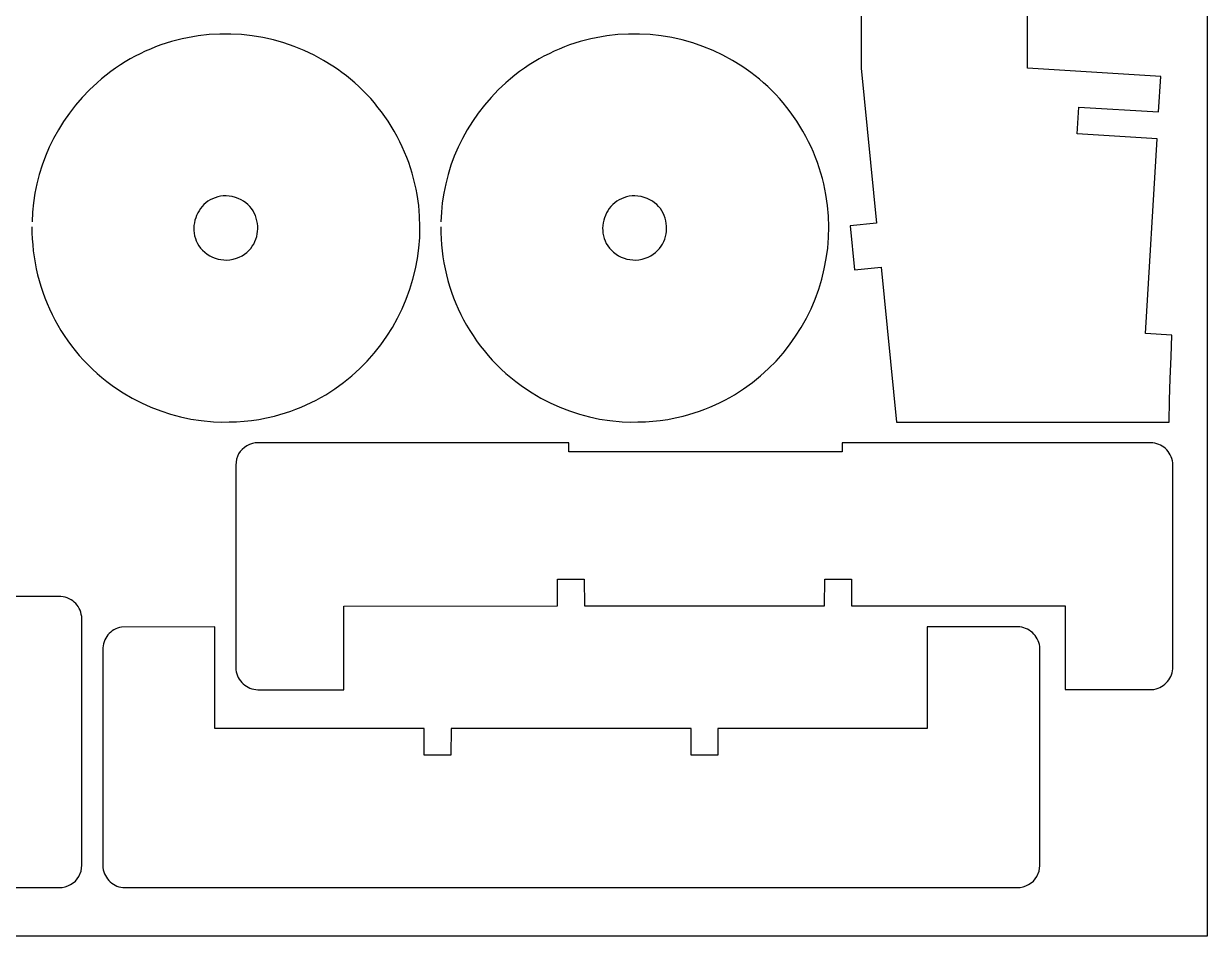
# Model space of a CAD drawing. Extents: x 279 to 859, y 491 to 871.
# Drawn here: x 744.2 to 858.6, y 491 to 579.2 of the extents above; entities that cross this region are included whole.
import ezdxf

# ---------------------------------------------------------------- set-up
doc = ezdxf.new("R2010")
doc.units = 0
doc.layers.get('0').update_dxf_attribs({"linetype": 'CONTINUOUS'})

msp = doc.modelspace()

# ---------------------------------------------------------------- linework, layer by layer
at = {"color": 7}
for p, q in [((858.559376, 871.005032), (858.559376, 491.005032)), ((858.559376, 491.005032), (278.559376, 491.005032))]:
    msp.add_line(p, q, dxfattribs=at)
at = {"color": 3}
for p, q in [((841.185391, 574.859981), (841.185391, 601.817481)), ((825.118791, 593.290681), (825.118791, 574.859981)), ((758.993887, 577.581859), (758.480408, 577.440741)), ((759.509879, 577.707846), (758.993887, 577.581859)), ((760.028058, 577.818769), (759.509879, 577.707846)), ((760.548094, 577.914691), (760.028058, 577.818769)), ((761.069658, 577.995679), (760.548094, 577.914691)), ((762.116059, 578.113113), (761.069658, 577.995679)), ((763.164633, 578.171592), (762.116059, 578.113113)), ((764.21275, 578.171639), (763.164633, 578.171592)), ((765.257783, 578.113775), (764.21275, 578.171639)), ((766.297103, 577.998523), (765.257783, 578.113775)), ((767.328082, 577.826406), (766.297103, 577.998523)), ((768.348091, 577.597944), (767.328082, 577.826406)), ((769.354502, 577.313661), (768.348091, 577.597944)), ((798.486406, 577.581859), (797.972928, 577.440741)), ((799.002399, 577.707846), (798.486406, 577.581859)), ((799.520578, 577.818769), (799.002399, 577.707846)), ((800.040613, 577.914691), (799.520578, 577.818769)), ((800.562178, 577.995679), (800.040613, 577.914691)), ((801.608579, 578.113113), (800.562178, 577.995679)), ((802.657153, 578.171592), (801.608579, 578.113113)), ((803.70527, 578.171639), (802.657153, 578.171592)), ((804.750303, 578.113775), (803.70527, 578.171639)), ((805.789623, 577.998523), (804.750303, 578.113775)), ((806.820602, 577.826406), (805.789623, 577.998523)), ((807.840611, 577.597944), (806.820602, 577.826406)), ((808.847022, 577.313661), (807.840611, 577.597944)), ((755.962231, 576.505914), (755.470738, 576.272644)), ((756.458209, 576.723662), (755.962231, 576.505914)), ((756.958345, 576.925954), (756.458209, 576.723662)), ((757.462309, 577.112854), (756.958345, 576.925954)), ((757.969773, 577.284428), (757.462309, 577.112854)), ((758.480408, 577.440741), (757.969773, 577.284428)), ((770.344687, 576.974079), (769.354502, 577.313661)), ((771.316017, 576.579719), (770.344687, 576.974079)), ((772.265864, 576.131105), (771.316017, 576.579719)), ((795.454751, 576.505914), (794.963258, 576.272644)), ((795.950729, 576.723662), (795.454751, 576.505914)), ((796.450864, 576.925954), (795.950729, 576.723662)), ((796.954828, 577.112854), (796.450864, 576.925954)), ((797.462292, 577.284428), (796.954828, 577.112854)), ((797.972928, 577.440741), (797.462292, 577.284428)), ((809.837207, 576.974079), (808.847022, 577.313661)), ((810.808537, 576.579719), (809.837207, 576.974079)), ((811.758383, 576.131105), (810.808537, 576.579719)), ((753.556195, 575.183039), (753.092059, 574.87118)), ((754.02646, 575.479049), (753.556195, 575.183039)), ((754.502524, 575.759277), (754.02646, 575.479049)), ((754.98406, 576.023787), (754.502524, 575.759277)), ((755.470738, 576.272644), (754.98406, 576.023787)), ((773.191599, 575.628757), (772.265864, 576.131105)), ((774.090594, 575.073199), (773.191599, 575.628757)), ((793.048715, 575.183039), (792.584579, 574.87118)), ((793.518979, 575.479049), (793.048715, 575.183039)), ((793.995044, 575.759277), (793.518979, 575.479049)), ((794.47658, 576.023787), (793.995044, 575.759277)), ((794.963258, 576.272644), (794.47658, 576.023787)), ((812.684119, 575.628757), (811.758383, 576.131105)), ((813.583114, 575.073199), (812.684119, 575.628757)), ((752.183486, 574.199656), (751.739706, 573.839861)), ((752.63438, 574.543407), (752.183486, 574.199656)), ((753.092059, 574.87118), (752.63438, 574.543407)), ((774.529243, 574.775629), (774.090594, 575.073199)), ((774.960221, 574.464953), (774.529243, 574.775629)), ((775.3832, 574.141234), (774.960221, 574.464953)), ((775.797851, 573.80454), (775.3832, 574.141234)), ((791.676006, 574.199656), (791.232226, 573.839861)), ((792.1269, 574.543407), (791.676006, 574.199656)), ((792.584579, 574.87118), (792.1269, 574.543407)), ((814.021763, 574.775629), (813.583114, 575.073199)), ((814.452741, 574.464953), (814.021763, 574.775629)), ((814.87572, 574.141234), (814.452741, 574.464953)), ((815.290371, 573.80454), (814.87572, 574.141234)), ((825.118791, 574.859981), (826.614591, 559.910981)), ((854.052591, 574.084181), (841.185391, 574.859981)), ((853.858391, 570.649381), (854.052591, 574.084181)), ((751.303369, 573.463956), (750.562885, 572.770971)), ((751.739706, 573.839861), (751.303369, 573.463956)), ((776.203846, 573.454934), (775.797851, 573.80454)), ((776.600856, 573.092483), (776.203846, 573.454934)), ((776.988553, 572.717251), (776.600856, 573.092483)), ((790.795889, 573.463956), (790.055404, 572.770971)), ((791.232226, 573.839861), (790.795889, 573.463956)), ((815.696366, 573.454934), (815.290371, 573.80454)), ((816.093376, 573.092483), (815.696366, 573.454934)), ((816.481073, 572.717251), (816.093376, 573.092483)), ((749.869454, 572.049911), (749.222928, 571.302609)), ((750.562885, 572.770971), (749.869454, 572.049911)), ((777.366608, 572.329304), (776.988553, 572.717251)), ((777.734692, 571.928707), (777.366608, 572.329304)), ((778.092477, 571.515525), (777.734692, 571.928707)), ((789.361974, 572.049911), (788.715447, 571.302609)), ((790.055404, 572.770971), (789.361974, 572.049911)), ((816.859127, 572.329304), (816.481073, 572.717251)), ((817.227212, 571.928707), (816.859127, 572.329304)), ((817.584997, 571.515525), (817.227212, 571.928707)), ((749.222928, 571.302609), (748.623154, 570.530896)), ((778.439635, 571.089824), (778.092477, 571.515525)), ((778.775837, 570.651669), (778.439635, 571.089824)), ((779.100754, 570.201125), (778.775837, 570.651669)), ((788.715447, 571.302609), (788.115673, 570.530896)), ((817.932155, 571.089824), (817.584997, 571.515525)), ((818.268357, 570.651669), (817.932155, 571.089824)), ((818.593273, 570.201125), (818.268357, 570.651669)), ((845.976091, 568.545281), (846.131891, 571.115581)), ((846.131891, 571.115581), (853.858391, 570.649381)), ((748.069982, 569.736605), (747.563261, 568.921568)), ((748.623154, 570.530896), (748.069982, 569.736605)), ((779.414058, 569.738257), (779.100754, 570.201125)), ((779.71542, 569.263131), (779.414058, 569.738257)), ((787.562502, 569.736605), (787.055781, 568.921568)), ((788.115673, 570.530896), (787.562502, 569.736605)), ((818.906577, 569.738257), (818.593273, 570.201125)), ((819.207939, 569.263131), (818.906577, 569.738257)), ((747.563261, 568.921568), (747.102841, 568.087616)), ((780.004511, 568.775812), (779.71542, 569.263131)), ((780.281004, 568.276365), (780.004511, 568.775812)), ((787.055781, 568.921568), (786.59536, 568.087616)), ((819.497031, 568.775812), (819.207939, 569.263131)), ((819.773524, 568.276365), (819.497031, 568.775812)), ((853.701691, 568.056581), (845.976091, 568.545281)), ((746.688569, 567.236581), (746.320297, 566.370295)), ((747.102841, 568.087616), (746.688569, 567.236581)), ((780.544569, 567.764856), (780.281004, 568.276365)), ((780.784213, 567.264211), (780.544569, 567.764856)), ((781.00759, 566.760544), (780.784213, 567.264211)), ((786.181089, 567.236581), (785.812816, 566.370295)), ((786.59536, 568.087616), (786.181089, 567.236581)), ((820.037089, 567.764856), (819.773524, 568.276365)), ((820.276732, 567.264211), (820.037089, 567.764856)), ((820.50011, 566.760544), (820.276732, 567.264211)), ((852.589891, 549.244281), (853.701691, 568.056581)), ((746.320297, 566.370295), (745.997871, 565.490591)), ((781.21483, 566.254133), (781.00759, 566.760544)), ((781.40606, 565.745258), (781.21483, 566.254133)), ((785.812816, 566.370295), (785.490391, 565.490591)), ((820.707349, 566.254133), (820.50011, 566.760544)), ((820.898579, 565.745258), (820.707349, 566.254133)), ((745.997871, 565.490591), (745.721143, 564.599299)), ((781.581409, 565.234198), (781.40606, 565.745258)), ((781.741004, 564.721232), (781.581409, 565.234198)), ((785.490391, 565.490591), (785.213663, 564.599299)), ((821.073928, 565.234198), (820.898579, 565.745258)), ((821.233524, 564.721232), (821.073928, 565.234198)), ((745.721143, 564.599299), (745.48996, 563.698253)), ((781.884975, 564.206639), (781.741004, 564.721232)), ((782.013448, 563.690699), (781.884975, 564.206639)), ((785.213663, 564.599299), (784.98248, 563.698253)), ((821.377494, 564.206639), (821.233524, 564.721232)), ((821.505968, 563.690699), (821.377494, 564.206639)), ((745.304172, 562.789283), (745.163628, 561.874223)), ((745.48996, 563.698253), (745.304172, 562.789283)), ((782.126553, 563.17369), (782.013448, 563.690699)), ((782.224417, 562.655892), (782.126553, 563.17369)), ((782.374937, 561.619045), (782.224417, 562.655892)), ((784.796692, 562.789283), (784.656148, 561.874223)), ((784.98248, 563.698253), (784.796692, 562.789283)), ((821.619073, 563.17369), (821.505968, 563.690699)), ((821.716937, 562.655892), (821.619073, 563.17369)), ((821.867456, 561.619045), (821.716937, 562.655892)), ((745.163628, 561.874223), (745.068178, 560.954903)), ((782.466031, 560.582389), (782.374937, 561.619045)), ((784.656148, 561.874223), (784.560697, 560.954903)), ((821.958551, 560.582389), (821.867456, 561.619045)), ((745.068178, 560.954903), (745.017669, 560.033156)), ((782.498726, 559.548159), (782.466031, 560.582389)), ((784.560697, 560.954903), (784.510189, 560.033156)), ((821.991245, 559.548159), (821.958551, 560.582389)), ((745.008969, 559.533156), (745.015434, 558.95159)), ((782.474046, 558.518587), (782.498726, 559.548159)), ((784.501489, 559.533156), (784.507953, 558.95159)), ((821.966566, 558.518587), (821.991245, 559.548159)), ((826.614591, 559.910981), (824.046891, 559.654181)), ((824.046891, 559.654181), (824.474091, 555.382881)), ((745.015434, 558.95159), (745.039639, 558.370638)), ((745.039639, 558.370638), (745.081547, 557.790756)), ((782.393017, 557.495907), (782.474046, 558.518587)), ((784.507953, 558.95159), (784.532158, 558.370638)), ((784.532158, 558.370638), (784.574066, 557.790756)), ((821.885537, 557.495907), (821.966566, 558.518587)), ((745.081547, 557.790756), (745.14112, 557.212406)), ((745.14112, 557.212406), (745.21832, 556.636046)), ((782.256664, 556.482352), (782.393017, 557.495907)), ((784.574066, 557.790756), (784.633639, 557.212406)), ((784.633639, 557.212406), (784.71084, 556.636046)), ((821.749184, 556.482352), (821.885537, 557.495907)), ((745.21832, 556.636046), (745.31311, 556.062136)), ((745.31311, 556.062136), (745.425452, 555.491133)), ((782.066012, 555.480155), (782.256664, 556.482352)), ((784.71084, 556.636046), (784.80563, 556.062136)), ((784.80563, 556.062136), (784.917972, 555.491133)), ((821.558532, 555.480155), (821.749184, 556.482352)), ((745.425452, 555.491133), (745.555308, 554.923498)), ((745.555308, 554.923498), (745.702641, 554.35969)), ((781.822087, 554.491548), (782.066012, 555.480155)), ((784.917972, 555.491133), (785.047828, 554.923498)), ((785.047828, 554.923498), (785.195161, 554.35969)), ((821.314607, 554.491548), (821.558532, 555.480155)), ((824.474091, 555.382881), (827.041791, 555.639681)), ((827.041791, 555.639681), (828.537591, 540.690981)), ((745.702641, 554.35969), (745.867412, 553.800167)), ((745.867412, 553.800167), (746.049584, 553.245389)), ((781.178515, 552.564041), (781.525913, 553.518766)), ((781.525913, 553.518766), (781.822087, 554.491548)), ((785.195161, 554.35969), (785.359932, 553.800167)), ((785.359932, 553.800167), (785.542103, 553.245389)), ((820.671035, 552.564041), (821.018432, 553.518766)), ((821.018432, 553.518766), (821.314607, 554.491548)), ((746.049584, 553.245389), (746.249118, 552.695815)), ((746.249118, 552.695815), (746.465978, 552.151905)), ((780.780919, 551.629606), (781.178515, 552.564041)), ((785.542103, 553.245389), (785.741638, 552.695815)), ((785.741638, 552.695815), (785.958498, 552.151905)), ((820.273439, 551.629606), (820.671035, 552.564041)), ((746.465978, 552.151905), (746.700126, 551.614116)), ((746.700126, 551.614116), (746.951523, 551.08291)), ((780.334151, 550.717694), (780.780919, 551.629606)), ((785.958498, 552.151905), (786.192646, 551.614116)), ((786.192646, 551.614116), (786.444043, 551.08291)), ((819.82667, 550.717694), (820.273439, 551.629606)), ((746.951523, 551.08291), (747.220132, 550.558743)), ((747.220132, 550.558743), (747.505915, 550.042077)), ((747.505915, 550.042077), (747.808834, 549.533369)), ((779.839234, 549.83054), (780.334151, 550.717694)), ((786.444043, 551.08291), (786.712652, 550.558743)), ((786.712652, 550.558743), (786.998435, 550.042077)), ((786.998435, 550.042077), (787.301354, 549.533369)), ((819.331754, 549.83054), (819.82667, 550.717694)), ((747.808834, 549.533369), (748.128853, 549.033079)), ((748.128853, 549.033079), (748.465931, 548.541667)), ((778.709058, 548.139432), (779.297195, 548.970374)), ((779.297195, 548.970374), (779.839234, 549.83054)), ((787.301354, 549.533369), (787.621372, 549.033079)), ((787.621372, 549.033079), (787.958451, 548.541667)), ((818.201577, 548.139432), (818.789714, 548.970374)), ((818.789714, 548.970374), (819.331754, 549.83054)), ((855.134491, 549.090281), (852.589891, 549.244281)), ((855.063451, 546.98904), (855.134491, 549.090281)), ((748.465931, 548.541667), (748.820033, 548.05959)), ((748.820033, 548.05959), (749.19112, 547.587309)), ((778.075848, 547.339945), (778.709058, 548.139432)), ((787.958451, 548.541667), (788.312553, 548.05959)), ((788.312553, 548.05959), (788.68364, 547.587309)), ((817.568368, 547.339945), (818.201577, 548.139432)), ((749.19112, 547.587309), (749.579155, 547.125283)), ((749.579155, 547.125283), (749.984099, 546.67397)), ((749.984099, 546.67397), (750.405915, 546.23383)), ((777.398592, 546.574148), (778.075848, 547.339945)), ((788.68364, 547.587309), (789.071675, 547.125283)), ((789.071675, 547.125283), (789.476619, 546.67397)), ((789.476619, 546.67397), (789.898435, 546.23383)), ((816.891112, 546.574148), (817.568368, 547.339945)), ((854.980091, 544.891306), (855.063451, 546.98904)), ((750.405915, 546.23383), (750.844566, 545.805322)), ((750.844566, 545.805322), (751.300012, 545.388905)), ((775.916038, 545.152553), (776.678314, 545.844273)), ((776.678314, 545.844273), (777.398592, 546.574148)), ((789.898435, 546.23383), (790.337085, 545.805322)), ((790.337085, 545.805322), (790.792532, 545.388905)), ((815.408558, 545.152553), (816.170833, 545.844273)), ((816.170833, 545.844273), (816.891112, 546.574148)), ((751.300012, 545.388905), (751.772218, 544.985038)), ((751.772218, 544.985038), (752.261144, 544.594181)), ((752.261144, 544.594181), (752.766753, 544.216792)), ((774.269598, 543.892511), (775.112791, 544.501221)), ((775.112791, 544.501221), (775.916038, 545.152553)), ((790.792532, 545.388905), (791.264737, 544.985038)), ((791.264737, 544.985038), (791.753663, 544.594181)), ((791.753663, 544.594181), (792.259273, 544.216792)), ((813.762117, 543.892511), (814.605311, 544.501221)), ((814.605311, 544.501221), (815.408558, 545.152553)), ((854.910757, 542.793234), (854.980091, 544.891306)), ((752.766753, 544.216792), (753.289007, 543.85333)), ((753.289007, 543.85333), (753.827869, 543.504256)), ((753.827869, 543.504256), (754.694518, 542.995425)), ((772.93215, 543.064246), (773.387483, 543.328655)), ((773.387483, 543.328655), (774.269598, 543.892511)), ((792.259273, 544.216792), (792.781527, 543.85333)), ((792.781527, 543.85333), (793.320389, 543.504256)), ((793.320389, 543.504256), (794.187038, 542.995425)), ((812.42467, 543.064246), (812.880002, 543.328655)), ((812.880002, 543.328655), (813.762117, 543.892511)), ((754.694518, 542.995425), (755.588668, 542.533806)), ((755.588668, 542.533806), (756.507171, 542.120562)), ((756.507171, 542.120562), (757.446882, 541.756856)), ((770.517862, 541.928547), (771.018642, 542.12991)), ((771.018642, 542.12991), (771.51059, 542.34444)), ((771.51059, 542.34444), (771.993576, 542.571859)), ((771.993576, 542.571859), (772.467472, 542.811887)), ((772.467472, 542.811887), (772.93215, 543.064246)), ((794.187038, 542.995425), (795.081188, 542.533806)), ((795.081188, 542.533806), (795.999691, 542.120562)), ((795.999691, 542.120562), (796.939402, 541.756856)), ((810.010382, 541.928547), (810.511162, 542.12991)), ((810.511162, 542.12991), (811.003109, 542.34444)), ((811.003109, 542.34444), (811.486095, 542.571859)), ((811.486095, 542.571859), (811.959991, 542.811887)), ((811.959991, 542.811887), (812.42467, 543.064246)), ((854.881791, 540.690981), (854.910757, 542.793234)), ((757.446882, 541.756856), (758.404654, 541.44385)), ((758.404654, 541.44385), (759.37734, 541.182706)), ((759.37734, 541.182706), (760.361794, 540.974587)), ((760.361794, 540.974587), (761.354869, 540.820656)), ((766.217908, 540.835986), (766.938632, 540.941929)), ((766.938632, 540.941929), (767.672987, 541.082295)), ((767.672987, 541.082295), (768.428969, 541.260356)), ((768.428969, 541.260356), (768.963802, 541.406257)), ((768.963802, 541.406257), (769.490313, 541.566442)), ((769.490313, 541.566442), (770.008376, 541.740632)), ((770.008376, 541.740632), (770.517862, 541.928547)), ((796.939402, 541.756856), (797.897173, 541.44385)), ((797.897173, 541.44385), (798.869859, 541.182706)), ((798.869859, 541.182706), (799.854314, 540.974587)), ((799.854314, 540.974587), (800.847389, 540.820656)), ((805.710428, 540.835986), (806.431152, 540.941929)), ((806.431152, 540.941929), (807.165506, 541.082295)), ((807.165506, 541.082295), (807.921489, 541.260356)), ((807.921489, 541.260356), (808.456321, 541.406257)), ((808.456321, 541.406257), (808.982833, 541.566442)), ((808.982833, 541.566442), (809.500896, 541.740632)), ((809.500896, 541.740632), (810.010382, 541.928547)), ((761.354869, 540.820656), (762.538869, 540.708056)), ((762.538869, 540.708056), (763.31139, 540.690981)), ((763.31139, 540.690981), (764.057557, 540.691964)), ((764.057557, 540.691964), (764.785368, 540.714277)), ((764.785368, 540.714277), (765.502819, 540.761193)), ((765.502819, 540.761193), (766.217908, 540.835986)), ((800.847389, 540.820656), (802.031389, 540.708056)), ((802.031389, 540.708056), (802.803909, 540.690981)), ((802.803909, 540.690981), (803.550077, 540.691964)), ((803.550077, 540.691964), (804.277888, 540.714277)), ((804.277888, 540.714277), (804.995339, 540.761193)), ((804.995339, 540.761193), (805.710428, 540.835986)), ((828.537591, 540.690981), (854.881791, 540.690981)), ((766.307335, 538.606442), (766.038201, 538.51402)), ((766.585139, 538.664133), (766.307335, 538.606442)), ((766.867156, 538.685045), (766.585139, 538.664133)), ((796.883456, 538.685045), (766.867156, 538.685045)), ((796.883456, 537.824845), (796.883456, 538.685045)), ((853.071656, 538.685045), (823.293556, 538.685045)), ((823.293556, 538.685045), (823.293556, 537.824845)), ((853.279636, 538.672807), (853.071656, 538.685045)), ((853.480588, 538.642497), (853.279636, 538.672807)), ((853.673909, 538.594887), (853.480588, 538.642497)), ((853.858999, 538.530753), (853.673909, 538.594887)), ((764.978556, 537.602745), (764.767256, 537.095845)), ((765.137493, 537.838053), (764.978556, 537.602745)), ((765.327382, 538.048885), (765.137493, 537.838053)), ((765.543768, 538.233191), (765.327382, 538.048885)), ((765.782193, 538.38892), (765.543768, 538.233191)), ((766.038201, 538.51402), (765.782193, 538.38892)), ((823.293556, 537.824845), (796.883456, 537.824845)), ((854.035256, 538.450866), (853.858999, 538.530753)), ((854.202077, 538.356002), (854.035256, 538.450866)), ((854.358861, 538.246932), (854.202077, 538.356002)), ((854.505006, 538.124432), (854.358861, 538.246932)), ((854.63991, 537.989275), (854.505006, 538.124432)), ((854.762972, 537.842233), (854.63991, 537.989275)), ((854.87359, 537.684082), (854.762972, 537.842233)), ((854.971162, 537.515593), (854.87359, 537.684082)), ((855.055086, 537.337542), (854.971162, 537.515593)), ((764.767256, 537.095845), (764.692456, 536.534745)), ((764.692456, 536.534745), (764.705356, 516.748545)), ((855.124761, 537.150701), (855.055086, 537.337542)), ((855.179585, 536.955844), (855.124761, 537.150701)), ((855.218956, 536.753745), (855.179585, 536.955844)), ((855.230056, 517.059545), (855.218956, 536.753745)), ((795.796856, 525.495545), (798.371556, 525.496645)), ((795.796856, 522.916645), (795.796856, 525.495545)), ((798.371556, 525.496645), (798.376956, 522.930345)), ((821.578756, 522.916645), (821.600656, 525.496645)), ((821.600656, 525.496645), (824.179956, 525.496645)), ((824.179956, 525.496645), (824.180256, 522.920645)), ((747.796929, 523.841429), (739.376129, 523.844129)), ((748.017041, 523.809583), (747.796929, 523.841429)), ((748.226627, 523.761396), (748.017041, 523.809583)), ((748.425297, 523.697414), (748.226627, 523.761396)), ((748.612661, 523.618184), (748.425297, 523.697414)), ((748.788326, 523.52425), (748.612661, 523.618184)), ((748.951904, 523.41616), (748.788326, 523.52425)), ((749.103001, 523.294458), (748.951904, 523.41616)), ((749.241229, 523.159692), (749.103001, 523.294458)), ((749.366196, 523.012406), (749.241229, 523.159692)), ((749.477511, 522.853147), (749.366196, 523.012406)), ((749.574784, 522.682461), (749.477511, 522.853147)), ((749.657623, 522.500893), (749.574784, 522.682461)), ((775.153156, 514.830745), (775.153856, 522.905445)), ((775.153856, 522.905445), (795.796856, 522.916645)), ((798.376956, 522.930345), (821.578756, 522.916645)), ((824.180256, 522.920645), (844.822956, 522.916245)), ((844.822956, 522.916245), (844.822956, 514.835145)), ((749.725638, 522.30899), (749.657623, 522.500893)), ((749.778438, 522.107298), (749.725638, 522.30899)), ((749.815632, 521.896362), (749.778438, 522.107298)), ((749.836829, 521.676729), (749.815632, 521.896362)), ((749.836829, 497.886729), (749.836829, 521.676729)), ((752.617099, 520.386302), (752.478645, 520.256759)), ((752.767141, 520.503851), (752.617099, 520.386302)), ((752.928202, 520.608651), (752.767141, 520.503851)), ((753.099712, 520.699945), (752.928202, 520.608651)), ((753.281103, 520.776976), (753.099712, 520.699945)), ((753.471805, 520.83899), (753.281103, 520.776976)), ((753.671249, 520.885229), (753.471805, 520.83899)), ((762.685149, 520.904829), (753.671249, 520.885229)), ((762.685149, 511.080029), (762.685149, 520.904829)), ((831.494849, 520.910229), (831.493849, 511.093629)), ((840.233249, 520.910229), (831.494849, 520.910229)), ((840.433146, 520.898278), (840.233249, 520.910229)), ((840.628667, 520.867814), (840.433146, 520.898278)), ((840.818859, 520.819721), (840.628667, 520.867814)), ((841.002767, 520.754882), (840.818859, 520.819721)), ((841.179441, 520.674182), (841.002767, 520.754882)), ((841.347927, 520.578505), (841.179441, 520.674182)), ((841.507272, 520.468734), (841.347927, 520.578505)), ((841.656524, 520.345754), (841.507272, 520.468734)), ((841.794729, 520.210448), (841.656524, 520.345754)), ((751.923149, 519.269982), (751.881751, 519.077657)), ((751.98012, 519.455607), (751.923149, 519.269982)), ((752.052095, 519.633775), (751.98012, 519.455607)), ((752.138504, 519.803731), (752.052095, 519.633775)), ((752.238779, 519.964718), (752.138504, 519.803731)), ((752.352349, 520.115979), (752.238779, 519.964718)), ((752.478645, 520.256759), (752.352349, 520.115979)), ((841.920936, 520.0637), (841.794729, 520.210448)), ((842.034191, 519.906394), (841.920936, 520.0637)), ((842.133542, 519.739413), (842.034191, 519.906394)), ((842.218036, 519.563643), (842.133542, 519.739413)), ((842.28672, 519.379966), (842.218036, 519.563643)), ((842.338642, 519.189267), (842.28672, 519.379966)), ((842.372849, 518.992429), (842.338642, 519.189267)), ((751.856494, 518.879387), (751.847949, 518.675929)), ((751.847949, 518.675929), (751.859049, 497.638029)), ((751.881751, 519.077657), (751.856494, 518.879387)), ((842.385649, 497.857029), (842.372849, 518.992429)), ((855.196081, 516.658759), (855.221464, 516.856566)), ((855.221464, 516.856566), (855.230056, 517.059545)), ((764.705356, 516.748545), (764.739527, 516.551706)), ((764.739527, 516.551706), (764.791418, 516.361004)), ((764.791418, 516.361004), (764.860075, 516.177322)), ((764.860075, 516.177322), (764.944546, 516.001546)), ((764.944546, 516.001546), (765.043878, 515.83456)), ((765.043878, 515.83456), (765.157117, 515.677248)), ((854.724081, 515.622832), (854.837869, 515.773742)), ((854.837869, 515.773742), (854.938392, 515.934357)), ((854.938392, 515.934357), (855.025063, 516.103922)), ((855.025063, 516.103922), (855.097293, 516.281681)), ((855.097293, 516.281681), (855.154495, 516.466878)), ((855.154495, 516.466878), (855.196081, 516.658759)), ((765.157117, 515.677248), (765.283311, 515.530494)), ((765.283311, 515.530494), (765.421506, 515.395182)), ((765.421506, 515.395182), (765.570749, 515.272198)), ((765.570749, 515.272198), (765.730088, 515.162425)), ((765.730088, 515.162425), (765.898569, 515.066747)), ((765.898569, 515.066747), (766.07524, 514.986049)), ((766.07524, 514.986049), (766.259147, 514.921216)), ((766.259147, 514.921216), (766.449337, 514.873131)), ((766.449337, 514.873131), (766.644858, 514.842679)), ((766.644858, 514.842679), (766.844756, 514.830745)), ((766.844756, 514.830745), (775.153156, 514.830745)), ((844.822956, 514.835145), (853.406756, 514.855645)), ((853.406756, 514.855645), (853.605507, 514.901704)), ((853.605507, 514.901704), (853.795695, 514.963514)), ((853.795695, 514.963514), (853.976732, 515.040319)), ((853.976732, 515.040319), (854.148031, 515.131365)), ((854.148031, 515.131365), (854.309002, 515.235895)), ((854.309002, 515.235895), (854.45906, 515.353153)), ((854.45906, 515.353153), (854.597615, 515.482384)), ((854.597615, 515.482384), (854.724081, 515.622832)), ((782.897749, 511.076029), (762.685149, 511.080029)), ((782.898049, 508.499729), (782.897749, 511.076029)), ((785.499249, 511.080029), (785.477749, 508.499729)), ((808.701149, 511.066329), (785.499249, 511.080029)), ((808.706449, 508.499729), (808.701149, 511.066329)), ((831.493849, 511.093629), (811.281149, 511.080029)), ((811.281149, 511.080029), (811.281149, 508.500729)), ((785.477749, 508.499729), (782.898049, 508.499729)), ((811.281149, 508.500729), (808.706449, 508.499729)), ((749.762029, 497.295629), (749.836829, 497.886729)), ((751.859049, 497.638029), (751.898424, 497.436128)), ((751.898424, 497.436128), (751.95326, 497.241385)), ((842.310849, 497.295529), (842.385649, 497.857029)), ((748.985646, 496.158556), (749.201993, 496.343043)), ((749.201993, 496.343043), (749.391812, 496.553914)), ((749.391812, 496.553914), (749.550629, 496.789029)), ((749.550629, 496.789029), (749.762029, 497.295629)), ((751.95326, 497.241385), (752.022952, 497.054586)), ((752.022952, 497.054586), (752.106899, 496.876518)), ((752.106899, 496.876518), (752.204495, 496.707966)), ((752.204495, 496.707966), (752.315138, 496.549716)), ((752.315138, 496.549716), (752.438223, 496.402554)), ((752.438223, 496.402554), (752.573149, 496.267267)), ((841.534465, 496.158574), (841.750813, 496.343071)), ((841.750813, 496.343071), (841.940632, 496.553938)), ((841.940632, 496.553938), (842.099449, 496.789029)), ((842.099449, 496.789029), (842.310849, 497.295529)), ((661.457529, 495.706729), (747.662529, 495.706729)), ((747.662529, 495.706729), (747.944426, 495.727218)), ((747.944426, 495.727218), (748.222159, 495.784784)), ((748.222159, 495.784784), (748.491255, 495.877288)), ((748.491255, 495.877288), (748.747242, 496.002592)), ((748.747242, 496.002592), (748.985646, 496.158556)), ((752.573149, 496.267267), (752.71931, 496.144638)), ((752.71931, 496.144638), (752.876103, 496.035456)), ((752.876103, 496.035456), (753.042926, 495.940505)), ((753.042926, 495.940505), (753.219174, 495.860571)), ((753.219174, 495.860571), (753.404243, 495.796441)), ((753.404243, 495.796441), (753.597531, 495.7489)), ((753.597531, 495.7489), (753.798434, 495.718734)), ((753.798434, 495.718734), (754.006349, 495.706729)), ((754.006349, 495.706729), (840.211349, 495.706729)), ((840.211349, 495.706729), (840.493245, 495.727193)), ((840.493245, 495.727193), (840.770978, 495.784756)), ((840.770978, 495.784756), (841.040075, 495.87727)), ((841.040075, 495.87727), (841.296061, 496.002592)), ((841.296061, 496.002592), (841.534465, 496.158574))]:
    msp.add_line(p, q, dxfattribs=at)
at = {"color": 5}
for p, q in [((761.454908, 561.5044), (761.296913, 561.308177)), ((761.628069, 561.687648), (761.454908, 561.5044)), ((761.815813, 561.856577), (761.628069, 561.687648)), ((762.017558, 562.009842), (761.815813, 561.856577)), ((762.232723, 562.146101), (762.017558, 562.009842)), ((762.460724, 562.264009), (762.232723, 562.146101)), ((762.700981, 562.362222), (762.460724, 562.264009)), ((762.95291, 562.439397), (762.700981, 562.362222)), ((763.215929, 562.494189), (762.95291, 562.439397)), ((763.489457, 562.525255), (763.215929, 562.494189)), ((763.772911, 562.53125), (763.489457, 562.525255)), ((764.065709, 562.510832), (763.772911, 562.53125)), ((764.367269, 562.462656), (764.065709, 562.510832)), ((764.667107, 562.387384), (764.367269, 562.462656)), ((764.947736, 562.289094), (764.667107, 562.387384)), ((765.209097, 562.169341), (764.947736, 562.289094)), ((765.45113, 562.029682), (765.209097, 562.169341)), ((765.673774, 561.871672), (765.45113, 562.029682)), ((765.876971, 561.696869), (765.673774, 561.871672)), ((766.060659, 561.506828), (765.876971, 561.696869)), ((766.224779, 561.303106), (766.060659, 561.506828)), ((800.947428, 561.5044), (800.789433, 561.308177)), ((801.120588, 561.687648), (800.947428, 561.5044)), ((801.308332, 561.856577), (801.120588, 561.687648)), ((801.510078, 562.009842), (801.308332, 561.856577)), ((801.725242, 562.146101), (801.510078, 562.009842)), ((801.953244, 562.264009), (801.725242, 562.146101)), ((802.1935, 562.362222), (801.953244, 562.264009)), ((802.445429, 562.439397), (802.1935, 562.362222)), ((802.708449, 562.494189), (802.445429, 562.439397)), ((802.981977, 562.525255), (802.708449, 562.494189)), ((803.265431, 562.53125), (802.981977, 562.525255)), ((803.558229, 562.510832), (803.265431, 562.53125)), ((803.859789, 562.462656), (803.558229, 562.510832)), ((804.159627, 562.387384), (803.859789, 562.462656)), ((804.440256, 562.289094), (804.159627, 562.387384)), ((804.701617, 562.169341), (804.440256, 562.289094)), ((804.94365, 562.029682), (804.701617, 562.169341)), ((805.166294, 561.871672), (804.94365, 562.029682)), ((805.36949, 561.696869), (805.166294, 561.871672)), ((805.553178, 561.506828), (805.36949, 561.696869)), ((805.717298, 561.303106), (805.553178, 561.506828)), ((760.828234, 560.420407), (760.7548, 560.179465)), ((760.919744, 560.655093), (760.828234, 560.420407)), ((761.028749, 560.88218), (760.919744, 560.655093)), ((761.154666, 561.100322), (761.028749, 560.88218)), ((761.296913, 561.308177), (761.154666, 561.100322)), ((766.369271, 561.087258), (766.224779, 561.303106)), ((766.494075, 560.860841), (766.369271, 561.087258)), ((766.599131, 560.625411), (766.494075, 560.860841)), ((766.684379, 560.382524), (766.599131, 560.625411)), ((766.74976, 560.133736), (766.684379, 560.382524)), ((800.320754, 560.420407), (800.24732, 560.179465)), ((800.412264, 560.655093), (800.320754, 560.420407)), ((800.521269, 560.88218), (800.412264, 560.655093)), ((800.647186, 561.100322), (800.521269, 560.88218)), ((800.789433, 561.308177), (800.647186, 561.100322)), ((805.861791, 561.087258), (805.717298, 561.303106)), ((805.986595, 560.860841), (805.861791, 561.087258)), ((806.091651, 560.625411), (805.986595, 560.860841)), ((806.176899, 560.382524), (806.091651, 560.625411)), ((806.242279, 560.133736), (806.176899, 560.382524)), ((760.66449, 559.684188), (760.648779, 559.432541)), ((760.648779, 559.432541), (760.653472, 559.180013)), ((760.653472, 559.180013), (760.679153, 558.927949)), ((760.700025, 559.933611), (760.66449, 559.684188)), ((760.7548, 560.179465), (760.700025, 559.933611)), ((766.795212, 559.880604), (766.74976, 560.133736)), ((766.820677, 559.624683), (766.795212, 559.880604)), ((766.811404, 559.110702), (766.826094, 559.367531)), ((766.826094, 559.367531), (766.820677, 559.624683)), ((800.15701, 559.684188), (800.141298, 559.432541)), ((800.141298, 559.432541), (800.145992, 559.180013)), ((800.145992, 559.180013), (800.171673, 558.927949)), ((800.192544, 559.933611), (800.15701, 559.684188)), ((800.24732, 560.179465), (800.192544, 559.933611)), ((806.287732, 559.880604), (806.242279, 560.133736)), ((806.313197, 559.624683), (806.287732, 559.880604)), ((806.303924, 559.110702), (806.318614, 559.367531)), ((806.318614, 559.367531), (806.313197, 559.624683)), ((760.679153, 558.927949), (760.726404, 558.677692)), ((760.726404, 558.677692), (760.795806, 558.430586)), ((760.795806, 558.430586), (760.887942, 558.187974)), ((760.887942, 558.187974), (761.003394, 557.951202)), ((766.43424, 557.885886), (766.550367, 558.117751)), ((766.550367, 558.117751), (766.646088, 558.357722)), ((766.646088, 558.357722), (766.721461, 558.604242)), ((766.721461, 558.604242), (766.776546, 558.855754)), ((766.776546, 558.855754), (766.811404, 559.110702)), ((800.171673, 558.927949), (800.218923, 558.677692)), ((800.218923, 558.677692), (800.288326, 558.430586)), ((800.288326, 558.430586), (800.380462, 558.187974)), ((800.380462, 558.187974), (800.495914, 557.951202)), ((805.926759, 557.885886), (806.042887, 558.117751)), ((806.042887, 558.117751), (806.138607, 558.357722)), ((806.138607, 558.357722), (806.21398, 558.604242)), ((806.21398, 558.604242), (806.269066, 558.855754)), ((806.269066, 558.855754), (806.303924, 559.110702)), ((761.003394, 557.951202), (761.142744, 557.721612)), ((761.142744, 557.721612), (761.306574, 557.500548)), ((761.306574, 557.500548), (761.495467, 557.289355)), ((761.495467, 557.289355), (761.710005, 557.089377)), ((761.710005, 557.089377), (761.950769, 556.901956)), ((761.950769, 556.901956), (762.197623, 556.743979)), ((765.305562, 556.752039), (765.545393, 556.902596)), ((765.545393, 556.902596), (765.764456, 557.070595)), ((765.764456, 557.070595), (765.962813, 557.254479)), ((765.962813, 557.254479), (766.140523, 557.452693)), ((766.140523, 557.452693), (766.297645, 557.663681)), ((766.297645, 557.663681), (766.43424, 557.885886)), ((800.495914, 557.951202), (800.635264, 557.721612)), ((800.635264, 557.721612), (800.799094, 557.500548)), ((800.799094, 557.500548), (800.987987, 557.289355)), ((800.987987, 557.289355), (801.202525, 557.089377)), ((801.202525, 557.089377), (801.443289, 556.901956)), ((801.443289, 556.901956), (801.690143, 556.743979)), ((804.798082, 556.752039), (805.037912, 556.902596)), ((805.037912, 556.902596), (805.256976, 557.070595)), ((805.256976, 557.070595), (805.455333, 557.254479)), ((805.455333, 557.254479), (805.633042, 557.452693)), ((805.633042, 557.452693), (805.790164, 557.663681)), ((805.790164, 557.663681), (805.926759, 557.885886)), ((762.197623, 556.743979), (762.454566, 556.613009)), ((762.454566, 556.613009), (762.720336, 556.50835)), ((762.720336, 556.50835), (762.993669, 556.429306)), ((762.993669, 556.429306), (763.273303, 556.37518)), ((763.273303, 556.37518), (763.557973, 556.345278)), ((763.557973, 556.345278), (763.846416, 556.338902)), ((763.846416, 556.338902), (764.137369, 556.355356)), ((764.137369, 556.355356), (764.460868, 556.420583)), ((764.460868, 556.420583), (764.76336, 556.509477)), ((764.76336, 556.509477), (765.044904, 556.620481)), ((765.044904, 556.620481), (765.305562, 556.752039)), ((801.690143, 556.743979), (801.947086, 556.613009)), ((801.947086, 556.613009), (802.212856, 556.50835)), ((802.212856, 556.50835), (802.486189, 556.429306)), ((802.486189, 556.429306), (802.765822, 556.37518)), ((802.765822, 556.37518), (803.050492, 556.345278)), ((803.050492, 556.345278), (803.338936, 556.338902)), ((803.338936, 556.338902), (803.629889, 556.355356)), ((803.629889, 556.355356), (803.953388, 556.420583)), ((803.953388, 556.420583), (804.255879, 556.509477)), ((804.255879, 556.509477), (804.537424, 556.620481)), ((804.537424, 556.620481), (804.798082, 556.752039))]:
    msp.add_line(p, q, dxfattribs=at)

doc.saveas('drawing.dxf')
